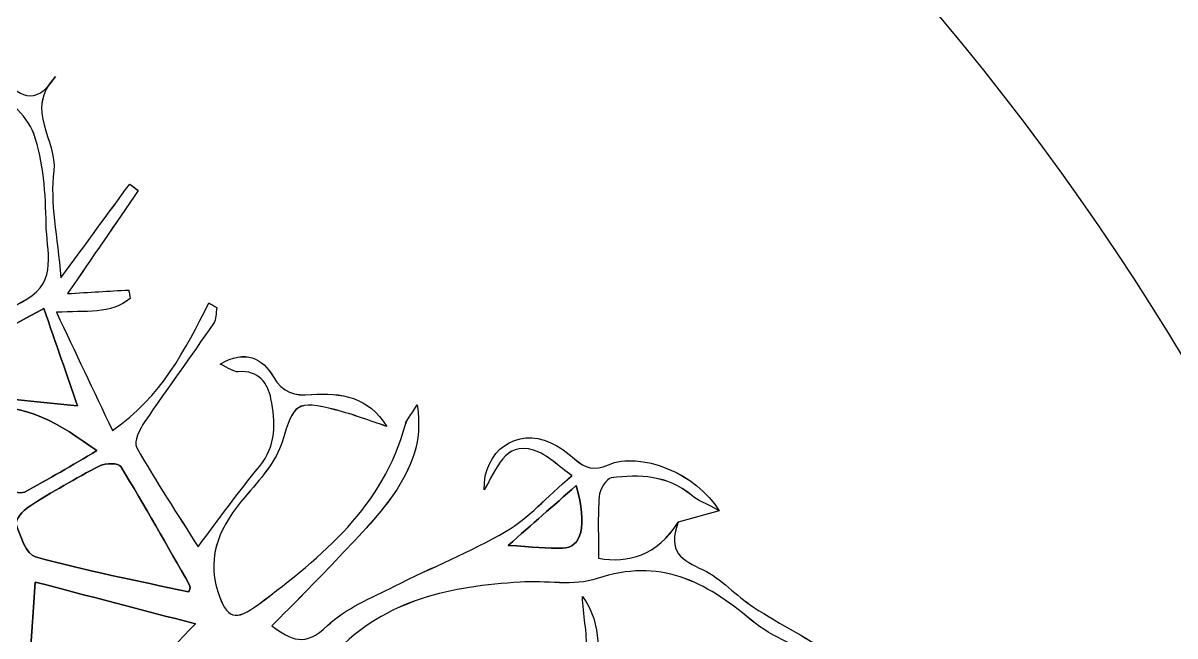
# Model space of a CAD drawing. Extents: x 105 to 524, y 66 to 486.
# Drawn here: x 393.5 to 476.8, y 353.4 to 397.7 of the extents above; entities that cross this region are included whole.
import ezdxf

# ---------------------------------------------------------------- set-up
doc = ezdxf.new("R2010")
doc.units = 0
doc.layers.add('tree', color=7, linetype='CONTINUOUS')

msp = doc.modelspace()

# ---------------------------------------------------------------- linework, layer by layer
at = {"layer": 'tree', "color": 7}
for p, q in [((401.219096, 386.089908), (401.839949, 385.636574)), ((395.015297, 377.093445), (395.015297, 377.093445)), ((395.015402, 377.093551), (395.015402, 377.093551)), ((398.842265, 366.821473), (398.842265, 366.821473)), ((398.842336, 366.821438), (398.842336, 366.821438)), ((433.492698, 364.297454), (433.492698, 364.297454)), ((433.492769, 364.297454), (433.492769, 364.297454)), ((443.830886, 362.4707), (440.871857, 361.649469)), ((394.394725, 357.325224), (394.394725, 357.325224)), ((394.394831, 357.325224), (394.394831, 357.325224)), ((405.475264, 356.60524), (405.475264, 356.60524)), ((405.475369, 356.60517), (405.475369, 356.60517))]:
    msp.add_line(p, q, dxfattribs=at)
for points in [[(314.693991, 485.646659), (430.535717, 485.646656), (524.44399, 391.738384), (524.443995, 275.896658)], [(504.443976, 275.895598), (504.443976, 326.210511), (484.452522, 374.464681), (448.867492, 410.042708)], [(391.962918, 393.749588), (393.174716, 392.614119), (394.320556, 391.512823), (395.846118, 393.853978)], [(391.962922, 393.748648), (393.174714, 392.612915), (394.320536, 391.511861), (395.846124, 393.852753)], [(391.962945, 393.748093), (393.174742, 392.612357), (394.320583, 391.511328), (395.846144, 393.852216)], [(395.846124, 393.852753), (393.542132, 391.408003), (396.005262, 389.262832), (395.726214, 387.037792)], [(395.846118, 393.853978), (393.542154, 391.408967), (396.005537, 389.264043), (395.72622, 387.038758)], [(395.846144, 393.852216), (393.54218, 391.407472), (396.005296, 389.262281), (395.726246, 387.037263)], [(394.27703, 389.733128), (393.762723, 391.183368), (392.205385, 392.263573), (390.988513, 393.651873)], [(394.277039, 389.732167), (393.762724, 391.182154), (392.205386, 392.262607), (390.988515, 393.650646)], [(394.277056, 389.731633), (393.76275, 391.181606), (392.205411, 392.262078), (390.98854, 393.650111)], [(395.176665, 383.173943), (395.143286, 385.377069), (395.001491, 387.690725), (394.27703, 389.733128)], [(395.176657, 383.173005), (395.143143, 385.375856), (395.001468, 387.689513), (394.277039, 389.732167)], [(395.176692, 383.172448), (395.143313, 385.375307), (395.001518, 387.688963), (394.277056, 389.731633)], [(395.726214, 387.037792), (395.437819, 384.739092), (395.995913, 382.334664), (396.23679, 379.312452)], [(395.72622, 387.038758), (395.437824, 384.74032), (395.995923, 382.335623), (396.236788, 379.3134)], [(395.726246, 387.037263), (395.43785, 384.738558), (395.99595, 382.334128), (396.236814, 379.311905)], [(396.236788, 379.3134), (398.077182, 381.81688), (399.648139, 383.95326), (401.219096, 386.089908)], [(396.23679, 379.312452), (398.077161, 381.815658), (399.648116, 383.952291), (401.219106, 386.088678)], [(396.236814, 379.311905), (398.077208, 381.815118), (399.648166, 383.951765), (401.219123, 386.088146)], [(401.839924, 385.635606), (400.189665, 383.227439), (398.539688, 380.819272), (396.726234, 378.17298)], [(401.839949, 385.636574), (400.189683, 383.228407), (398.539684, 380.820507), (396.72626, 378.173926)], [(401.839976, 385.635079), (400.189709, 383.226912), (398.53971, 380.818745), (396.726286, 378.172431)], [(401.219106, 386.088678), (401.426045, 385.937831), (401.632984, 385.786736), (401.839924, 385.635606)], [(401.219123, 386.088146), (401.426074, 385.937302), (401.633025, 385.786191), (401.839976, 385.635079)], [(393.788336, 377.778927), (396.027416, 379.060428), (395.204703, 381.314819), (395.176657, 383.173005)], [(393.788358, 377.779862), (396.027433, 379.06137), (395.204704, 381.315757), (395.176665, 383.173943)], [(393.788385, 377.778367), (396.02746, 379.059875), (395.20473, 381.314261), (395.176692, 383.172448)], [(396.726234, 378.17298), (398.308407, 378.266431), (399.724492, 378.349969), (401.140859, 378.433542)], [(396.72626, 378.173926), (398.308433, 378.267369), (399.724511, 378.350934), (401.140856, 378.434499)], [(396.726286, 378.172431), (398.308459, 378.265874), (399.724537, 378.349439), (401.140882, 378.433004)], [(401.140856, 378.434499), (401.179041, 378.229458), (401.21696, 378.024417), (401.255146, 377.819109)], [(401.140859, 378.433542), (401.17903, 378.228225), (401.216954, 378.023191), (401.255124, 377.818156)], [(401.140882, 378.433004), (401.179068, 378.227696), (401.216987, 378.022655), (401.255173, 377.817613)], [(387.015567, 374.208322), (389.321146, 375.297841), (391.573314, 376.511291), (393.788336, 377.778927)], [(387.015591, 374.209528), (389.321424, 375.299076), (391.573317, 376.512237), (393.788358, 377.779862)], [(387.015617, 374.207766), (389.321184, 375.297314), (391.573343, 376.510742), (393.788385, 377.778367)], [(401.255146, 377.819109), (399.860965, 376.652669), (398.039263, 376.959964), (395.919285, 376.821401)], [(401.255124, 377.818156), (399.860946, 376.651449), (398.039237, 376.959001), (395.91929, 376.820465)], [(401.255173, 377.817613), (399.860991, 376.650907), (398.03929, 376.958469), (395.919312, 376.819906)], [(399.966709, 368.284019), (403.539078, 370.717798), (405.231812, 374.113813), (406.940561, 377.496176)], [(399.96671, 368.284956), (403.539083, 370.71902), (405.231807, 374.114749), (406.940554, 377.49713)], [(399.966737, 368.283461), (403.539109, 370.717258), (405.231834, 374.113254), (406.940581, 377.495635)], [(406.940554, 377.49713), (407.133352, 377.384731), (407.325883, 377.272332), (407.518414, 377.159933)], [(406.940561, 377.496176), (407.133354, 377.383781), (407.325865, 377.271386), (407.518411, 377.158991)], [(406.940581, 377.495635), (407.133379, 377.383236), (407.32591, 377.270837), (407.518441, 377.158438)], [(395.015402, 377.093551), (392.358139, 375.650266), (389.934556, 374.33377), (387.038568, 372.760981)], [(395.015402, 377.093551), (392.358139, 375.650266), (389.934556, 374.33377), (387.038568, 372.760981)], [(387.038744, 372.760875), (389.93445, 374.333664), (392.358033, 375.650125), (395.015297, 377.093445)], [(387.038744, 372.760875), (389.93445, 374.333664), (392.358033, 375.650125), (395.015297, 377.093445)], [(395.015297, 377.093445), (395.901051, 374.531467), (396.677586, 372.285895), (397.448229, 370.057151)], [(395.015297, 377.093445), (395.901051, 374.531467), (396.677586, 372.285895), (397.448229, 370.057151)], [(397.448087, 370.057292), (396.677691, 372.285754), (395.901157, 374.531608), (395.015402, 377.093551)], [(397.448087, 370.057292), (396.677691, 372.285754), (395.901157, 374.531608), (395.015402, 377.093551)], [(395.919285, 376.821401), (397.301183, 373.907038), (398.584011, 371.201187), (399.96671, 368.284956)], [(395.91929, 376.820465), (397.301191, 373.906098), (398.583997, 371.200221), (399.966709, 368.284019)], [(395.919312, 376.819906), (397.301209, 373.905543), (398.584038, 371.199692), (399.966737, 368.283461)], [(407.518414, 377.159933), (407.442043, 376.771476), (407.477558, 376.306128), (407.271675, 376.00711)], [(407.518411, 377.158991), (407.442035, 376.770512), (407.47756, 376.305163), (407.271679, 376.005901)], [(407.518441, 377.158438), (407.442069, 376.769981), (407.477585, 376.304633), (407.271702, 376.005348)], [(407.271675, 376.00711), (405.637431, 373.633116), (403.929218, 371.309849), (402.313132, 368.924108)], [(407.271679, 376.005901), (405.637436, 373.632166), (403.929215, 371.308912), (402.31314, 368.923147)], [(407.271702, 376.005348), (405.637458, 373.631621), (403.929245, 371.308354), (402.313159, 368.922613)], [(407.745106, 373.069908), (409.615957, 374.182428), (410.820552, 373.460504), (411.591725, 372.176322)], [(407.745125, 373.071121), (409.615961, 374.183363), (410.820549, 373.461714), (411.591741, 372.177269)], [(407.745152, 373.069359), (409.615988, 374.181868), (410.820576, 373.459952), (411.591768, 372.175774)], [(409.069081, 372.525784), (408.747031, 372.495445), (408.394535, 372.790896), (407.745106, 373.069908)], [(409.069077, 372.527014), (408.747302, 372.496579), (408.394551, 372.792126), (407.745125, 373.071121)], [(409.069104, 372.525252), (408.747061, 372.495083), (408.394577, 372.790364), (407.745152, 373.069359)], [(411.429919, 370.574583), (411.223502, 371.648914), (410.543101, 372.665844), (409.069077, 372.527014)], [(411.429659, 370.573371), (411.223213, 371.647967), (410.543093, 372.664884), (409.069081, 372.525784)], [(411.429679, 370.572821), (411.223262, 371.647419), (410.543128, 372.664349), (409.069104, 372.525252)], [(411.591725, 372.176322), (412.291354, 371.010674), (413.119147, 370.769056), (414.345649, 370.868363)], [(411.591741, 372.177269), (412.291369, 371.011631), (413.119172, 370.770013), (414.345924, 370.86933)], [(411.591768, 372.175774), (412.291395, 371.010136), (413.119199, 370.768518), (414.345683, 370.867835)], [(397.448229, 370.057151), (394.768564, 370.357224), (392.359903, 370.51047), (390.004688, 370.949679)], [(397.448229, 370.057151), (394.768564, 370.357224), (392.359903, 370.51047), (390.004688, 370.949679)], [(390.004794, 370.949784), (392.360009, 370.510611), (394.768388, 370.357118), (397.448087, 370.057292)], [(390.004794, 370.949784), (392.360009, 370.510611), (394.768387, 370.357118), (397.448087, 370.057292)], [(410.592482, 365.679073), (411.848617, 367.192595), (411.749804, 368.907413), (411.429659, 370.573371)], [(410.592502, 365.680024), (411.848627, 367.193805), (411.749825, 368.908623), (411.429919, 370.574583)], [(410.592529, 365.678529), (411.848654, 367.192043), (411.749852, 368.906861), (411.429679, 370.572821)], [(416.135573, 369.759089), (413.225439, 370.510611), (413.06496, 370.19611), (412.256922, 367.510554)], [(416.135608, 369.75853), (413.225478, 370.510081), (413.064991, 370.195577), (412.256948, 367.510017)], [(416.135581, 369.760292), (413.225452, 370.511576), (413.064965, 370.19734), (412.257189, 367.511512)], [(414.345649, 370.868363), (416.484047, 371.041648), (418.488389, 370.712471), (419.798994, 368.575026)], [(414.345683, 370.867835), (416.484087, 371.041106), (418.488439, 370.711918), (419.799039, 368.57447)], [(414.345924, 370.86933), (416.48406, 371.042601), (418.488413, 370.713413), (419.799012, 368.575965)], [(398.842265, 366.821473), (396.192481, 368.720758), (393.689593, 370.373663), (390.244859, 369.915264)], [(398.842265, 366.821473), (396.192481, 368.720758), (393.689593, 370.373663), (390.244859, 369.915264)], [(390.24493, 369.915193), (393.689664, 370.373592), (396.192551, 368.721005), (398.842336, 366.821438)], [(390.24493, 369.915193), (393.689664, 370.373592), (396.192551, 368.721005), (398.842336, 366.821438)], [(419.798994, 368.575026), (418.578912, 368.974158), (417.37594, 369.438978), (416.135573, 369.759089)], [(419.799012, 368.575965), (418.578937, 368.975101), (417.375951, 369.439915), (416.135581, 369.760292)], [(419.799039, 368.57447), (418.578964, 368.973606), (417.375978, 369.43842), (416.135608, 369.75853)], [(421.997765, 370.136468), (422.430092, 367.34545), (421.470374, 365.418916), (420.327204, 363.723321)], [(421.997752, 370.135256), (422.430081, 367.344501), (421.470349, 365.417982), (420.327208, 363.722356)], [(421.997792, 370.134706), (422.430119, 367.343955), (421.470401, 365.417421), (420.327231, 363.721826)], [(421.146182, 368.720793), (421.234835, 369.05184), (421.506932, 369.33378), (421.997752, 370.135256)], [(421.146196, 368.721736), (421.234851, 369.052793), (421.506958, 369.334991), (421.997765, 370.136468)], [(421.146223, 368.720241), (421.234878, 369.051298), (421.506985, 369.333229), (421.997792, 370.134706)], [(402.31314, 368.923147), (401.951014, 368.388653), (401.488522, 367.458237), (401.708302, 367.07004)], [(402.313132, 368.924108), (401.951035, 368.389879), (401.488533, 367.459184), (401.708302, 367.070994)], [(402.313159, 368.922613), (401.951062, 368.388117), (401.48856, 367.457689), (401.708328, 367.069499)], [(410.552971, 355.725236), (415.13633, 359.179707), (419.558929, 362.802346), (421.146182, 368.720793)], [(410.553008, 355.724682), (415.136369, 359.179147), (419.558976, 362.80181), (421.146223, 368.720241)], [(410.553248, 355.726444), (415.136342, 359.180642), (419.558949, 362.803572), (421.146196, 368.721736)], [(426.839874, 363.978931), (426.750692, 366.84391), (429.235447, 368.502142), (431.617085, 367.413928)], [(426.839908, 363.978395), (426.750719, 366.843366), (429.235465, 368.501584), (431.617136, 367.41337)], [(426.839882, 363.97989), (426.75096, 366.844861), (429.235438, 368.503079), (431.617109, 367.414865)], [(412.257189, 367.511512), (411.810442, 366.027366), (410.611195, 364.70768), (409.555345, 363.482504)], [(412.256922, 367.510554), (411.810447, 366.026418), (410.611179, 364.706711), (409.55535, 363.481549)], [(412.256948, 367.510017), (411.810468, 366.025871), (410.611221, 364.706184), (409.555371, 363.481009)], [(430.412243, 366.855657), (428.295188, 367.48466), (427.759001, 365.51676), (426.839874, 363.978931)], [(430.412254, 366.856608), (428.295214, 367.485882), (427.759011, 365.517966), (426.839882, 363.97989)], [(430.412281, 366.855113), (428.29524, 367.48412), (427.759037, 365.516204), (426.839908, 363.978395)], [(431.617085, 367.413928), (432.263056, 367.1189), (432.859074, 366.668756), (433.399565, 366.19942)], [(431.617109, 367.414865), (432.263063, 367.119851), (432.859081, 366.669722), (433.399557, 366.200369)], [(431.617136, 367.41337), (432.263089, 367.118356), (432.859108, 366.668227), (433.399584, 366.198874)], [(393.604679, 363.826213), (395.360419, 364.741142), (397.05153, 365.779438), (398.842265, 366.821473)], [(393.604679, 363.826213), (395.360419, 364.741142), (397.05153, 365.779438), (398.842265, 366.821473)], [(398.842336, 366.821438), (397.051601, 365.779403), (395.360208, 364.741107), (393.60475, 363.826178)], [(398.842336, 366.821438), (397.051601, 365.779403), (395.360208, 364.741107), (393.60475, 363.826178)], [(401.708302, 367.070994), (403.124914, 364.569116), (404.718035, 362.167357), (406.160549, 359.880132)], [(401.708302, 367.07004), (403.124917, 364.568176), (404.718026, 362.166394), (406.160287, 359.879194)], [(401.708328, 367.069499), (403.12494, 364.567621), (404.718062, 362.165862), (406.160309, 359.878637)], [(433.175516, 365.012676), (432.257976, 365.647288), (431.425103, 366.554491), (430.412243, 366.855657)], [(433.175516, 365.01364), (432.257989, 365.64852), (431.425112, 366.555454), (430.412254, 366.856608)], [(433.175543, 365.012144), (432.258016, 365.646758), (431.425139, 366.553959), (430.412281, 366.855113)], [(435.814047, 365.799476), (438.072107, 366.799319), (442.180416, 365.204375), (443.830957, 362.469712)], [(435.814073, 365.800699), (438.072107, 366.800275), (442.180416, 365.205599), (443.830949, 362.470647)], [(435.814099, 365.798937), (438.072134, 366.79878), (442.180442, 365.203837), (443.830976, 362.469152)], [(393.925002, 362.768233), (395.597168, 363.82198), (397.307788, 364.822387), (399.060599, 365.734106)], [(393.925002, 362.768233), (395.597168, 363.82198), (397.307788, 364.822387), (399.060599, 365.734106)], [(399.060423, 365.734318), (397.307894, 364.822317), (395.596992, 363.821945), (393.925107, 362.768162)], [(399.060423, 365.734318), (397.307894, 364.822317), (395.596992, 363.821945), (393.925108, 362.768162)], [(400.568372, 365.67558), (400.416148, 365.924147), (399.465236, 365.944714), (399.060423, 365.734318)], [(400.568372, 365.67558), (400.416148, 365.924147), (399.465236, 365.944714), (399.060423, 365.734318)], [(399.060599, 365.734106), (399.46513, 365.94475), (400.416324, 365.924218), (400.568266, 365.675369)], [(399.060599, 365.734106), (399.46513, 365.94475), (400.416324, 365.924218), (400.568266, 365.675369)], [(400.568266, 365.675369), (402.301851, 362.840834), (403.933413, 359.943294), (405.570337, 357.050552)], [(400.568266, 365.675369), (402.301851, 362.840834), (403.933413, 359.943294), (405.570337, 357.050552)], [(405.570161, 357.050516), (403.933237, 359.943506), (402.301957, 362.840799), (400.568372, 365.67558)], [(405.570161, 357.050516), (403.933237, 359.943506), (402.301957, 362.840799), (400.568372, 365.67558)], [(406.160287, 359.879194), (407.64019, 361.829491), (409.044775, 363.81369), (410.592482, 365.679073)], [(406.160309, 359.878637), (407.640208, 361.828932), (409.044804, 363.813134), (410.592529, 365.678529)], [(406.160549, 359.880132), (407.640181, 361.830694), (409.044777, 363.814896), (410.592502, 365.680024)], [(433.399557, 366.200369), (434.147784, 365.550004), (434.773177, 365.339623), (435.814073, 365.800699)], [(433.399565, 366.19942), (434.147771, 365.549039), (434.772894, 365.338678), (435.814047, 365.799476)], [(433.399584, 366.198874), (434.147811, 365.548509), (434.772936, 365.338128), (435.814099, 365.798937)], [(428.423634, 360.995419), (430.024787, 361.930139), (431.311085, 363.404115), (433.175516, 365.012676)], [(428.423657, 360.996379), (430.024789, 361.931346), (431.311089, 363.40508), (433.175516, 365.01364)], [(428.423683, 360.994884), (430.024816, 361.929584), (431.311115, 363.403585), (433.175543, 365.012144)], [(436.023694, 364.858257), (435.669341, 364.814472), (435.191618, 364.001248), (435.151563, 363.512139)], [(436.023702, 364.857312), (435.669337, 364.813533), (435.191606, 364.000027), (435.151565, 363.510936)], [(436.023721, 364.856762), (435.669367, 364.812977), (435.191645, 363.999486), (435.15159, 363.510377)], [(441.816716, 363.603447), (440.096487, 365.044876), (438.069704, 365.111088), (436.023694, 364.858257)], [(441.816702, 363.602482), (440.096487, 365.043932), (438.069708, 365.110148), (436.023702, 364.857312)], [(441.816743, 363.601952), (440.096514, 365.043381), (438.06973, 365.109592), (436.023721, 364.856762)], [(392.330905, 364.193843), (392.441218, 363.925802), (393.306124, 363.67085), (393.604679, 363.826213)], [(392.330905, 364.193843), (392.441218, 363.925802), (393.306124, 363.67085), (393.604679, 363.826213)], [(393.60475, 363.826178), (393.306194, 363.670779), (392.441289, 363.925732), (392.331011, 364.193808)], [(393.60475, 363.826178), (393.306194, 363.670779), (392.441289, 363.925732), (392.331011, 364.193808)], [(433.492769, 364.297454), (431.777352, 362.7882), (430.354599, 361.53658), (428.578574, 359.973951)], [(433.492769, 364.297454), (431.777352, 362.7882), (430.354599, 361.53658), (428.578574, 359.973951)], [(428.578751, 359.973986), (430.354775, 361.536615), (431.777281, 362.788235), (433.492698, 364.297454)], [(428.578751, 359.973986), (430.354775, 361.536615), (431.777281, 362.788235), (433.492698, 364.297454)], [(432.494866, 359.768105), (433.867948, 359.814283), (434.315764, 361.328617), (433.492769, 364.297454)], [(432.494866, 359.768105), (433.867948, 359.814283), (434.315764, 361.328617), (433.492769, 364.297454)], [(433.492698, 364.297454), (434.315694, 361.328652), (433.867877, 359.814072), (432.495078, 359.76814)], [(433.492698, 364.297454), (434.315694, 361.328652), (433.867877, 359.814072), (432.495078, 359.76814)], [(409.555345, 363.482504), (407.818827, 361.467867), (406.732802, 359.313065), (407.589445, 356.638718)], [(409.55535, 363.481549), (407.818802, 361.466906), (406.732811, 359.312104), (407.589426, 356.637766)], [(409.555371, 363.481009), (407.818853, 361.466372), (406.732829, 359.31157), (407.589472, 356.637223)], [(420.327204, 363.723321), (419.1349, 361.954573), (417.558068, 360.436787), (416.091788, 358.863202)], [(420.327208, 363.722356), (419.134607, 361.953634), (417.558044, 360.435843), (416.091793, 358.861995)], [(420.327231, 363.721826), (419.13466, 361.953078), (417.558095, 360.435292), (416.091815, 358.86144)], [(435.151565, 363.510936), (435.034584, 362.082292), (435.109902, 360.637949), (435.109902, 359.043781)], [(435.151563, 363.512139), (435.034602, 362.083525), (435.109906, 360.638892), (435.109906, 359.044749)], [(435.15159, 363.510377), (435.034629, 362.081763), (435.109932, 360.637396), (435.109932, 359.043254)], [(443.830957, 362.469712), (442.842932, 363.015953), (442.262401, 363.228996), (441.816702, 363.602482)], [(443.830949, 362.470647), (442.842925, 363.01689), (442.262662, 363.229941), (441.816716, 363.603447)], [(443.830976, 362.469152), (442.842952, 363.015395), (442.262422, 363.228445), (441.816743, 363.601952)], [(393.021891, 361.501655), (392.923078, 361.80335), (393.500151, 362.500439), (393.925002, 362.768233)], [(393.021891, 361.501655), (392.923078, 361.80335), (393.500151, 362.500439), (393.925002, 362.768233)], [(393.925108, 362.768162), (393.499975, 362.500404), (392.923183, 361.803315), (393.021749, 361.501619)], [(393.925107, 362.768162), (393.499975, 362.500404), (392.923183, 361.803315), (393.021749, 361.501619)], [(393.021749, 361.501619), (393.306653, 360.63047), (393.751541, 359.317713), (394.397759, 359.14016)], [(393.021749, 361.501619), (393.306653, 360.63047), (393.751541, 359.317713), (394.397759, 359.14016)], [(394.397653, 359.140231), (393.751435, 359.317502), (393.306829, 360.630505), (393.021891, 361.501655)], [(394.397653, 359.140231), (393.751435, 359.317502), (393.306829, 360.630505), (393.021891, 361.501655)], [(435.109902, 359.043781), (437.241632, 358.681761), (439.317024, 359.203978), (440.871681, 361.648199)], [(435.109906, 359.044749), (437.241633, 358.68299), (439.317017, 359.205204), (440.871685, 361.649414)], [(435.109932, 359.043254), (437.24166, 358.681228), (439.317043, 359.203442), (440.871712, 361.647652)], [(440.871681, 361.648199), (440.036938, 359.480838), (441.150199, 358.898825), (442.660793, 358.202265)], [(440.871685, 361.649414), (440.036939, 359.481797), (441.150201, 358.899778), (442.660809, 358.203492)], [(440.871712, 361.647652), (440.036965, 359.480301), (441.150228, 358.898283), (442.660835, 358.20173)], [(420.365657, 357.023704), (423.036258, 358.381302), (425.844381, 359.49034), (428.423657, 360.996379)], [(420.365661, 357.022471), (423.036259, 358.380101), (425.84437, 359.489375), (428.423634, 360.995419)], [(420.365684, 357.021942), (423.036285, 358.379539), (425.844408, 359.488845), (428.423683, 360.994884)], [(428.578574, 359.973951), (430.337242, 359.872774), (431.419, 359.732051), (432.494866, 359.768105)], [(428.578574, 359.973951), (430.337242, 359.872774), (431.419, 359.732051), (432.494866, 359.768105)], [(432.495078, 359.76814), (431.418929, 359.732086), (430.337172, 359.872527), (428.578751, 359.973986)], [(432.495078, 359.76814), (431.418929, 359.732086), (430.337172, 359.872527), (428.578751, 359.973986)], [(405.475264, 356.60524), (401.746156, 357.426472), (398.033028, 358.141976), (394.397653, 359.140231)], [(405.475264, 356.60524), (401.746156, 357.426472), (398.033028, 358.141976), (394.397653, 359.140231)], [(394.397759, 359.14016), (398.033134, 358.14194), (401.746261, 357.426401), (405.475369, 356.60517)], [(394.397759, 359.14016), (398.033134, 358.14194), (401.746261, 357.426401), (405.475369, 356.60517)], [(416.091793, 358.861995), (414.629247, 357.292416), (413.095405, 355.789583), (411.501202, 354.164194)], [(416.091788, 358.863202), (414.629246, 357.293622), (413.095406, 355.790519), (411.501217, 354.16514)], [(416.091815, 358.86144), (414.629273, 357.29186), (413.095433, 355.789024), (411.501244, 354.163645)], [(446.131442, 354.582164), (442.820762, 357.376386), (439.507411, 359.086932), (435.002825, 357.57235)], [(446.131421, 354.580931), (442.820742, 357.375178), (439.507418, 359.085727), (435.002834, 357.571393)], [(446.131468, 354.580402), (442.820788, 357.374624), (439.507438, 359.08517), (435.002852, 357.570855)], [(442.660793, 358.202265), (444.002125, 357.583952), (445.029661, 356.320866), (446.302589, 355.509759)], [(442.660809, 358.203492), (444.002117, 357.584898), (445.029662, 356.321811), (446.30261, 355.510991)], [(442.660835, 358.20173), (444.002144, 357.583403), (445.029689, 356.320316), (446.302637, 355.509228)], [(393.310569, 341.380868), (393.645178, 346.302129), (393.996051, 351.462601), (394.394725, 357.325224)], [(393.310569, 341.380868), (393.645178, 346.302129), (393.996051, 351.462601), (394.394725, 357.325224)], [(394.394831, 357.325224), (393.996122, 351.462601), (393.645249, 346.302129), (393.310674, 341.380868)], [(394.394831, 357.325224), (393.996122, 351.462601), (393.645249, 346.302129), (393.310674, 341.380868)], [(394.394725, 357.325224), (398.198622, 356.330179), (402.090643, 355.312204), (405.972786, 354.296592)], [(394.394725, 357.325224), (398.198622, 356.330179), (402.090643, 355.312204), (405.972786, 354.296592)], [(405.972857, 354.296592), (402.090714, 355.312204), (398.198446, 356.330179), (394.394831, 357.325224)], [(405.972857, 354.296592), (402.090714, 355.312204), (398.198446, 356.330179), (394.394831, 357.325224)], [(429.435154, 357.320427), (424.513728, 356.990721), (419.763751, 356.159082), (415.994568, 352.138862)], [(429.435179, 357.321655), (424.514021, 356.991666), (419.763764, 356.160288), (415.994588, 352.14009)], [(429.435206, 357.319893), (424.513781, 356.990171), (419.763791, 356.158526), (415.994614, 352.138328)], [(435.002834, 357.571393), (433.310877, 357.002715), (431.295845, 357.445134), (429.435154, 357.320427)], [(435.002825, 357.57235), (433.311169, 357.00368), (431.295868, 357.446335), (429.435179, 357.321655)], [(435.002852, 357.570855), (433.310928, 357.002185), (431.295895, 357.444573), (429.435206, 357.319893)], [(405.570337, 357.050552), (405.639235, 356.928808), (405.494772, 356.686414), (405.475264, 356.60524)], [(405.570337, 357.050552), (405.639235, 356.928808), (405.494772, 356.686414), (405.475264, 356.60524)], [(405.475369, 356.60517), (405.494772, 356.686344), (405.639058, 356.928773), (405.570161, 357.050516)], [(405.475369, 356.60517), (405.494772, 356.686344), (405.639058, 356.928773), (405.570161, 357.050516)], [(407.589426, 356.637766), (408.223367, 354.658366), (408.841293, 354.435163), (410.552971, 355.725236)], [(407.589445, 356.638718), (408.223382, 354.659589), (408.841297, 354.436393), (410.553248, 355.726444)], [(407.589472, 356.637223), (408.223409, 354.657827), (408.841324, 354.434631), (410.553008, 355.724682)], [(415.492031, 354.154194), (416.803165, 355.4341), (418.679608, 356.166429), (420.365657, 357.023704)], [(415.492036, 354.153258), (416.80317, 355.432889), (418.679595, 356.165468), (420.365661, 357.022471)], [(415.492058, 354.152699), (416.803192, 355.432338), (418.679635, 356.164933), (420.365684, 357.021942)], [(434.212118, 352.414385), (434.335484, 353.670553), (433.94189, 354.977418), (433.95392, 356.284812)], [(434.212139, 352.415615), (434.335509, 353.671493), (433.941902, 354.978364), (433.953918, 356.286036)], [(434.212166, 352.413853), (434.335536, 353.669997), (433.941928, 354.976869), (433.953945, 356.284274)], [(433.953918, 356.286036), (435.415659, 354.209993), (435.178533, 351.926239), (434.613758, 349.722579)], [(433.95392, 356.284812), (435.415655, 354.209033), (435.178517, 351.925008), (434.613756, 349.721618)], [(433.953945, 356.284274), (435.415686, 354.208498), (435.17856, 351.924477), (434.613784, 349.721084)], [(446.302589, 355.509759), (448.288269, 354.244804), (450.36419, 353.121348), (452.397918, 351.940227)], [(446.30261, 355.510991), (448.28827, 354.245768), (450.364188, 353.122313), (452.397914, 351.941457)], [(446.302637, 355.509228), (448.288297, 354.244273), (450.364215, 353.120818), (452.397941, 351.939695)], [(405.972786, 354.296592), (401.46097, 349.694652), (397.277907, 345.427498), (393.310569, 341.380868)], [(405.972786, 354.296592), (401.46097, 349.694652), (397.277907, 345.427498), (393.310569, 341.380868)], [(393.310674, 341.380868), (397.277696, 345.427498), (401.461041, 349.694652), (405.972857, 354.296592)], [(393.310674, 341.380868), (397.277696, 345.427498), (401.461041, 349.694652), (405.972857, 354.296592)], [(411.501202, 354.164194), (412.869204, 353.119478), (413.917342, 352.616491), (415.492036, 354.153258)], [(411.501217, 354.16514), (412.869229, 353.120711), (413.917602, 352.617452), (415.492031, 354.154194)], [(411.501244, 354.163645), (412.869256, 353.118949), (413.917362, 352.615957), (415.492058, 354.152699)], [(451.606955, 351.704215), (449.736916, 352.583383), (447.672495, 353.280204), (446.131421, 354.580931)], [(451.607228, 351.705179), (449.736926, 352.584614), (447.672491, 353.281167), (446.131442, 354.582164)], [(451.606988, 351.703684), (449.736953, 352.582851), (447.672518, 353.279671), (446.131468, 354.580402)]]:
    msp.add_open_spline(points, degree=3, dxfattribs=at)

doc.saveas('drawing.dxf')
